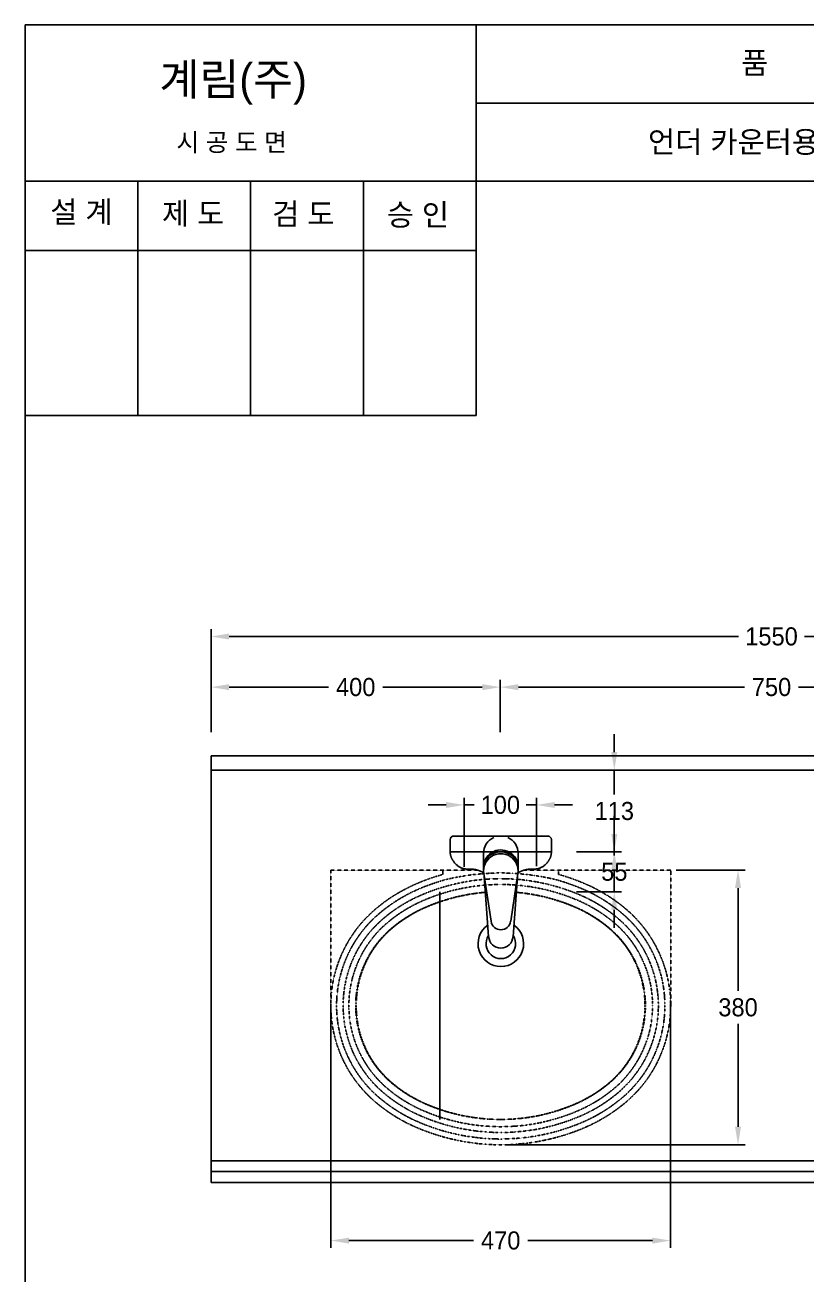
# Model space of a CAD drawing. Header units: millimetres. Extents: x 172273 to 179053, y 3729 to 6845.
# Drawn here: x 172273 to 173353, y 5117 to 6845 of the extents above; entities that cross this region are included whole.
import ezdxf
from ezdxf.enums import TextEntityAlignment as Align
from ezdxf.lldxf.tags import DXFTag

# ---------------------------------------------------------------- set-up
doc = ezdxf.new("R2010")
doc.units = ezdxf.units.MM
doc.header["$LTSCALE"] = 0.5
doc.header["$MEASUREMENT"] = 0
doc.linetypes.add('DASHED2', pattern=[0.375, 0.25, -0.125])
for name, color, linetype in [('TEXT', 7, 'Continuous'), ('내부선 및 부속', 4, 'Continuous'), ('도각라인', 7, 'Continuous'), ('외형선', 3, 'Continuous'), ('점선', 6, 'DASHED2'), ('중심선', 1, 'DASHED'), ('치수선', 7, 'Continuous')]:
    doc.layers.add(name, color=color, linetype=linetype)
doc.styles.add('____', font='')
doc.styles.add('타이틀', font='H2GTRM.TTF', dxfattribs={"height": 25})
doc.styles.get('____').set_extended_font_data('굴림')
tags = doc.linetypes.add('DASHDOT', pattern=[70, 31, -13, 13, -13]).pattern_tags.tags
tags[10:11] = [DXFTag(74, 4), DXFTag(75, 0), DXFTag(340, '0'), DXFTag(46, 0.0), DXFTag(50, 0.0), DXFTag(44, 0.0), DXFTag(45, 0.0)]
tags[8:9] = [DXFTag(74, 4), DXFTag(75, 0), DXFTag(340, '0'), DXFTag(46, 0.0), DXFTag(50, 0.0), DXFTag(44, 0.0), DXFTag(45, 0.0)]
tags[6:7] = [DXFTag(74, 4), DXFTag(75, 0), DXFTag(340, '0'), DXFTag(46, 0.0), DXFTag(50, 0.0), DXFTag(44, 0.0), DXFTag(45, 0.0)]
tags[4:5] = [DXFTag(74, 4), DXFTag(75, 0), DXFTag(340, '0'), DXFTag(46, 0.0), DXFTag(50, 0.0), DXFTag(44, 0.0), DXFTag(45, 0.0)]
tags = doc.linetypes.add('DASHED', pattern=[25.72, 12.86, -12.86]).pattern_tags.tags
tags[6:7] = [DXFTag(74, 4), DXFTag(75, 0), DXFTag(340, '0'), DXFTag(46, 0.0), DXFTag(50, 0.0), DXFTag(44, 0.0), DXFTag(45, 0.0)]
tags[4:5] = [DXFTag(74, 4), DXFTag(75, 0), DXFTag(340, '0'), DXFTag(46, 0.0), DXFTag(50, 0.0), DXFTag(44, 0.0), DXFTag(45, 0.0)]
doc.dimstyles.new('MSADIM', dxfattribs={"dimtxt": 35, "dimasz": 25, "dimexe": 10, "dimexo": 7.5, "dimgap": 0.09, "dimtad": 0, "dimtoh": 1, "dimdec": 0, "dimzin": 1, "dimdsep": 46, "dimtxsty": '____', "dimcen": 11.25, "dimadec": 0, "dimazin": 0, "dimtfac": 1, "dimtdec": 4, "dimtix": 1, "dimtmove": 0, "dimatfit": 3, "dimfxl": 1, "dimtolj": 1, "dimtzin": 1, "dimarcsym": 0})

# ---------------------------------------------------------------- blocks, each defined once
blk = doc.blocks.new('*D4')
at = {"layer": 'Defpoints', "color": 0, "linetype": 'Continuous', "transparency": 16777216}
for p in [(173087.5, 5814.8), (173087.5, 5701.8), (173087.5, 5701.8)]:
    blk.add_point(p, dxfattribs=at)
at = {"layer": '치수선', "color": 0, "linetype": 'Continuous', "lineweight": -2, "transparency": 16777216}
for p, q in [((173087.5, 5839.8), (173087.5, 5864.8)), ((173080, 5814.8), (173077.5, 5814.8)), ((173087.5, 5814.8), (173087.5, 5781.2)), ((173087.5, 5701.8), (173087.5, 5735.5)), ((173080, 5701.8), (173077.5, 5701.8)), ((173087.5, 5676.8), (173087.5, 5651.8))]:
    blk.add_line(p, q, dxfattribs=at)
at = {"layer": '치수선', "color": 0, "linetype": 'Continuous', "transparency": 16777216}
for points in [[(173083.3, 5839.8), (173091.7, 5839.8), (173087.5, 5814.8)], [(173083.3, 5676.8), (173091.7, 5676.8), (173087.5, 5701.8)]]:
    blk.add_solid(points, dxfattribs=at)
at = {"layer": '치수선', "color": 0, "linetype": 'Continuous', "transparency": 16777216, "insert": (173087.5, 5758.3), "char_height": 25, "attachment_point": 5, "style": '____'}
blk.add_mtext('\\A1;113', dxfattribs=at)
blk = doc.blocks.new('*D5')
at = {"layer": 'Defpoints', "color": 0, "linetype": 'Continuous', "transparency": 16777216}
for p in [(172979.9, 5766.8), (172879.9, 5701.8), (172979.9, 5701.8)]:
    blk.add_point(p, dxfattribs=at)
at = {"layer": '치수선', "color": 0, "linetype": 'Continuous', "lineweight": -2, "transparency": 16777216}
for p, q in [((172879.9, 5709.3), (172879.9, 5776.8)), ((172979.9, 5709.3), (172979.9, 5776.8)), ((172854.9, 5766.8), (172829.9, 5766.8)), ((172879.9, 5766.8), (172893.9, 5766.8)), ((172979.9, 5766.8), (172965.8, 5766.8)), ((173004.9, 5766.8), (173029.9, 5766.8))]:
    blk.add_line(p, q, dxfattribs=at)
at = {"layer": '치수선', "color": 0, "linetype": 'Continuous', "transparency": 16777216}
for points in [[(172854.9, 5770.9), (172854.9, 5762.6), (172879.9, 5766.8)], [(173004.9, 5770.9), (173004.9, 5762.6), (172979.9, 5766.8)]]:
    blk.add_solid(points, dxfattribs=at)
at = {"layer": '치수선', "color": 0, "linetype": 'Continuous', "transparency": 16777216, "insert": (172929.9, 5766.8), "char_height": 25, "attachment_point": 5, "style": '____'}
blk.add_mtext('\\A1;100', dxfattribs=at)
blk = doc.blocks.new('*D6')
at = {"layer": 'Defpoints', "color": 0, "linetype": 'Continuous', "transparency": 16777216}
for p in [(173165.5, 5676.8), (172930.5, 5296.8), (173258.6, 5296.8)]:
    blk.add_point(p, dxfattribs=at)
at = {"layer": '치수선', "color": 0, "linetype": 'Continuous', "lineweight": -2, "transparency": 16777216}
for p, q in [((173173, 5676.8), (173268.6, 5676.8)), ((173258.6, 5651.8), (173258.6, 5509.6)), ((173258.6, 5321.8), (173258.6, 5464)), ((172938, 5296.8), (173268.6, 5296.8))]:
    blk.add_line(p, q, dxfattribs=at)
at = {"layer": '치수선', "color": 0, "linetype": 'Continuous', "transparency": 16777216}
for points in [[(173254.4, 5651.8), (173262.8, 5651.8), (173258.6, 5676.8)], [(173254.4, 5321.8), (173262.8, 5321.8), (173258.6, 5296.8)]]:
    blk.add_solid(points, dxfattribs=at)
at = {"layer": '치수선', "color": 0, "linetype": 'Continuous', "transparency": 16777216, "insert": (173258.6, 5486.8), "char_height": 25, "attachment_point": 5, "style": '____'}
blk.add_mtext('\\A1;380', dxfattribs=at)
blk = doc.blocks.new('*D7')
at = {"layer": 'Defpoints', "color": 0, "linetype": 'Continuous', "transparency": 16777216}
for p in [(173027.8, 5701.8), (173027.8, 5646.8), (173087.5, 5646.8)]:
    blk.add_point(p, dxfattribs=at)
at = {"layer": '치수선', "color": 0, "linetype": 'Continuous', "lineweight": -2, "transparency": 16777216}
for p, q in [((173087.5, 5726.8), (173087.5, 5751.8)), ((173035.3, 5701.8), (173097.5, 5701.8)), ((173087.5, 5701.8), (173087.5, 5697.1)), ((173035.3, 5646.8), (173097.5, 5646.8)), ((173087.5, 5646.8), (173087.5, 5651.5)), ((173087.5, 5621.8), (173087.5, 5596.8))]:
    blk.add_line(p, q, dxfattribs=at)
at = {"layer": '치수선', "color": 0, "linetype": 'Continuous', "transparency": 16777216}
for points in [[(173083.3, 5726.8), (173091.7, 5726.8), (173087.5, 5701.8)], [(173083.3, 5621.8), (173091.7, 5621.8), (173087.5, 5646.8)]]:
    blk.add_solid(points, dxfattribs=at)
at = {"layer": '치수선', "color": 0, "linetype": 'Continuous', "transparency": 16777216, "insert": (173087.5, 5674.3), "char_height": 25, "attachment_point": 5, "style": '____'}
blk.add_mtext('\\A1;55', dxfattribs=at)
blk = doc.blocks.new('*D9')
at = {"layer": 'Defpoints', "color": 0, "linetype": 'Continuous', "transparency": 16777216}
for p in [(174079.9, 5999.7), (172529.9, 5859.7), (174079.9, 5859.7)]:
    blk.add_point(p, dxfattribs=at)
at = {"layer": '치수선', "color": 0, "linetype": 'Continuous', "lineweight": -2, "transparency": 16777216}
for p, q in [((172529.9, 5867.2), (172529.9, 6009.7)), ((172554.9, 5999.7), (173259.1, 5999.7)), ((174054.9, 5999.7), (173350.6, 5999.7)), ((174079.9, 5867.2), (174079.9, 6009.7))]:
    blk.add_line(p, q, dxfattribs=at)
at = {"layer": '치수선', "color": 0, "linetype": 'Continuous', "transparency": 16777216}
for points in [[(172554.9, 6003.8), (172554.9, 5995.5), (172529.9, 5999.7)], [(174054.9, 6003.8), (174054.9, 5995.5), (174079.9, 5999.7)]]:
    blk.add_solid(points, dxfattribs=at)
at = {"layer": '치수선', "color": 0, "linetype": 'Continuous', "transparency": 16777216, "insert": (173304.9, 5999.7), "char_height": 25, "attachment_point": 5, "style": '____'}
blk.add_mtext('\\A1;1550', dxfattribs=at)
blk = doc.blocks.new('*D11')
at = {"layer": 'Defpoints', "color": 0, "linetype": 'Continuous', "transparency": 16777216}
for p in [(173679.9, 5929.7), (172929.9, 5859.7), (173679.9, 5859.7)]:
    blk.add_point(p, dxfattribs=at)
at = {"layer": '치수선', "color": 0, "linetype": 'Continuous', "lineweight": -2, "transparency": 16777216}
for p, q in [((172929.9, 5867.2), (172929.9, 5939.7)), ((172954.9, 5929.7), (173267.7, 5929.7)), ((173654.9, 5929.7), (173342, 5929.7)), ((173679.9, 5867.2), (173679.9, 5939.7))]:
    blk.add_line(p, q, dxfattribs=at)
at = {"layer": '치수선', "color": 0, "linetype": 'Continuous', "transparency": 16777216}
for points in [[(172954.9, 5933.8), (172954.9, 5925.5), (172929.9, 5929.7)], [(173654.9, 5933.8), (173654.9, 5925.5), (173679.9, 5929.7)]]:
    blk.add_solid(points, dxfattribs=at)
at = {"layer": '치수선', "color": 0, "linetype": 'Continuous', "transparency": 16777216, "insert": (173304.9, 5929.7), "char_height": 25, "attachment_point": 5, "style": '____'}
blk.add_mtext('\\A1;750', dxfattribs=at)
blk = doc.blocks.new('*D12')
at = {"layer": 'Defpoints', "color": 0, "linetype": 'Continuous', "transparency": 16777216}
for p in [(172929.9, 5929.7), (172529.9, 5859.7), (172929.9, 5859.7)]:
    blk.add_point(p, dxfattribs=at)
at = {"layer": '치수선', "color": 0, "linetype": 'Continuous', "lineweight": -2, "transparency": 16777216}
for p, q in [((172529.9, 5867.2), (172529.9, 5939.7)), ((172554.9, 5929.7), (172692.2, 5929.7)), ((172904.9, 5929.7), (172767.5, 5929.7)), ((172929.9, 5867.2), (172929.9, 5939.7))]:
    blk.add_line(p, q, dxfattribs=at)
at = {"layer": '치수선', "color": 0, "linetype": 'Continuous', "transparency": 16777216}
for points in [[(172554.9, 5933.8), (172554.9, 5925.5), (172529.9, 5929.7)], [(172904.9, 5933.8), (172904.9, 5925.5), (172929.9, 5929.7)]]:
    blk.add_solid(points, dxfattribs=at)
at = {"layer": '치수선', "color": 0, "linetype": 'Continuous', "transparency": 16777216, "insert": (172729.9, 5929.7), "char_height": 25, "attachment_point": 5, "style": '____'}
blk.add_mtext('\\A1;400', dxfattribs=at)
blk = doc.blocks.new('*D13')
at = {"layer": 'Defpoints', "color": 0, "linetype": 'Continuous', "transparency": 16777216}
for p in [(173165.2, 5498.6), (172695.6, 5496.3), (173165.2, 5164.4)]:
    blk.add_point(p, dxfattribs=at)
at = {"layer": '치수선', "color": 0, "linetype": 'Continuous', "lineweight": -2, "transparency": 16777216}
for p, q in [((172695.6, 5488.8), (172695.6, 5154.4)), ((173165.2, 5491.1), (173165.2, 5154.4)), ((172720.6, 5164.4), (172892.7, 5164.4)), ((173140.2, 5164.4), (172968.1, 5164.4))]:
    blk.add_line(p, q, dxfattribs=at)
at = {"layer": '치수선', "color": 0, "linetype": 'Continuous', "transparency": 16777216}
for points in [[(172720.6, 5168.5), (172720.6, 5160.2), (172695.6, 5164.4)], [(173140.2, 5168.5), (173140.2, 5160.2), (173165.2, 5164.4)]]:
    blk.add_solid(points, dxfattribs=at)
at = {"layer": '치수선', "color": 0, "linetype": 'Continuous', "transparency": 16777216, "insert": (172930.4, 5164.4), "char_height": 25, "attachment_point": 5, "style": '____'}
blk.add_mtext('\\A1;470', dxfattribs=at)

msp = doc.modelspace()

# ---------------------------------------------------------------- linework, layer by layer
at = {"layer": '내부선 및 부속', "linetype": 'Continuous'}
for p, q in [((172865.6, 5723.8), (172995.5, 5723.8)), ((172860.6, 5718.8), (172860.6, 5702.2)), ((173000.5, 5718.8), (173000.5, 5702.2))]:
    msp.add_line(p, q, dxfattribs=at)
for points in [[(172906.6, 5699.9), (172906.6, 5680.7)], [(172954.5, 5699.9), (172954.5, 5680.7)], [(172917, 5605.9), (172906.9, 5671.9)], [(172944.2, 5605.9), (172954.2, 5671.9)], [(172954.5, 5680.7), (172954.4, 5679.9)], [(172913.7, 5584.7), (172907.5, 5668)], [(172953.5, 5667.2), (172947.5, 5584.7)]]:
    msp.add_lwpolyline(points, dxfattribs=at)
for centre, radius, start, end in [((172865.6, 5718.8), 5, 90, 180), ((172930.6, 5699.9), 23.9, 114.4081, 180), ((172930.6, 5699.9), 23.9, 0, 65.5919), ((172995.5, 5718.8), 5, 0, 90), ((172930.6, 5680.7), 23.9, 0, 182.9973), ((172930.6, 5678.2), 23.9, 356.8027, 183.1973), ((172930.6, 5675.5), 23.9, 351.3148, 188.6852), ((172930.6, 5574.8), 31.5, 125.0515, 54.9714), ((172930.6, 5607.9), 13.7, 188.4615, 351.5385), ((172930.6, 5574.8), 20.5, 146.1686, 33.8362), ((172930.6, 5585.7), 16.9, 183.49, 356.51)]:
    msp.add_arc(centre, radius, start, end, dxfattribs=at)
for points in [[(172885.6, 5678), (172871, 5677.4), (172863.6, 5691.2), (172860.5, 5695.9), (172860.6, 5702.2)], [(172975.5, 5678), (172990.2, 5677.4), (172997.6, 5691.2), (173000.6, 5695.9), (173000.5, 5702.2)]]:
    msp.add_rational_spline(points, [1, 0.775275130784, 0.895394481921, 0.931831650403, 1], degree=2, knots=[0, 0, 0, 30.130179, 30.130179, 39.269908, 39.269908, 39.269908], dxfattribs=at)
for points in [[(172887.9, 5678), (172886.7, 5678), (172885.6, 5678)], [(172973.3, 5678), (172974.4, 5678), (172975.5, 5678)]]:
    msp.add_open_spline(points, degree=2, dxfattribs=at)
for points, weights in [([(172899.5, 5676.3), (172894, 5678.2), (172887.9, 5678)], [1, 0.933773440227, 1]), ([(172906.7, 5673.1), (172904.7, 5674.3), (172899.5, 5676.3)], [1, 0.958237368704, 1]), ([(172954.4, 5673.1), (172956.5, 5674.3), (172961.7, 5676.3)], [1, 0.958237368704, 1]), ([(172961.7, 5676.3), (172967.2, 5678.2), (172973.3, 5678)], [1, 0.933773440227, 1])]:
    msp.add_rational_spline(points, weights, degree=2, dxfattribs=at)
at = {"layer": '도각라인', "color": 7}
for p, q in [((172272.6, 3809.3), (172272.6, 6845.3)), ((172272.6, 6845.3), (174432.6, 6845.3)), ((172896.6, 6305.3), (172896.6, 6845.3)), ((172896.6, 6737.3), (174432.6, 6737.3)), ((172272.6, 6629.3), (174432.6, 6629.3)), ((172428.6, 6305.3), (172428.6, 6629.3)), ((172584.6, 6305.3), (172584.6, 6629.3)), ((172740.6, 6305.3), (172740.6, 6629.3)), ((172272.6, 6533.3), (172896.6, 6533.3)), ((172272.6, 6305.3), (172896.6, 6305.3))]:
    msp.add_line(p, q, dxfattribs=at)
at = {"layer": '외형선', "linetype": 'Continuous'}
for points in [[(172529.9, 5244.8), (172529.9, 5834.8)], [(172529.9, 5834.8), (174079.9, 5834.8)], [(172529.9, 5814.8), (174079.9, 5814.8)], [(174079.9, 5274.8), (172529.9, 5274.8)], [(174079.9, 5259.8), (172529.9, 5259.8)], [(174079.9, 5244.8), (172529.9, 5244.8)]]:
    msp.add_lwpolyline(points, dxfattribs=at)
at = {"layer": '점선'}
for points in [[(172695.5, 5489.3), (172695.5, 5676.8)], [(172695.5, 5676.8), (172897.7, 5676.8)], [(172850.5, 5670.8), (172841, 5667.9), (172831.6, 5664.8), (172822.4, 5661.3), (172813.2, 5657.5)], [(172850.5, 5676.8), (172850.5, 5670.8)], [(173008.3, 5663.1), (172998.1, 5665.5), (172987.8, 5667.5), (172977.5, 5669.2), (172967.1, 5670.6), (172956.6, 5671.6), (172946.2, 5672.3), (172935.7, 5672.7), (172925.2, 5672.7), (172914.7, 5672.3), (172904.3, 5671.6), (172893.8, 5670.6), (172883.5, 5669.2), (172873.1, 5667.5), (172862.8, 5665.5), (172852.6, 5663.1)], [(172963.5, 5676.8), (173165.5, 5676.8)], [(173010.5, 5670.8), (173010.5, 5676.8)], [(173047.7, 5657.5), (173038.5, 5661.3), (173029.3, 5664.8), (173019.9, 5667.9), (173010.5, 5670.8)], [(173165.5, 5676.8), (173165.5, 5489.3)], [(172813.2, 5657.5), (172806.6, 5654.5), (172800.1, 5651.3), (172793.7, 5647.9), (172787.4, 5644.3), (172781.2, 5640.5), (172775.1, 5636.5), (172769.2, 5632.2), (172763.4, 5627.8), (172757.8, 5623.2)], [(172852.6, 5663.1), (172843.4, 5660.3), (172834.3, 5657.2), (172825.3, 5653.9), (172816.4, 5650.2)], [(172930.5, 5664.8), (172921, 5664.7), (172911.5, 5664.2), (172902.1, 5663.4), (172892.7, 5662.3), (172883.4, 5660.8), (172874.1, 5659), (172864.8, 5657), (172855.7, 5654.6), (172846.6, 5651.9), (172837.6, 5648.9), (172828.7, 5645.6), (172820, 5641.9)], [(172930.5, 5656.8), (172921.3, 5656.7), (172912.1, 5656.2), (172902.9, 5655.4), (172893.8, 5654.3), (172884.7, 5652.9), (172875.7, 5651.2), (172866.7, 5649.2), (172857.8, 5646.9), (172849, 5644.2), (172840.3, 5641.3), (172831.7, 5638.1), (172823.2, 5634.6)], [(173040.9, 5641.9), (173034.4, 5644.7), (173027.8, 5647.2), (173021.1, 5649.6), (173014.4, 5651.9), (173007.6, 5653.9), (173000.7, 5655.8), (172993.8, 5657.5), (172986.9, 5659), (172979.9, 5660.4), (172972.8, 5661.6), (172965.8, 5662.6), (172958.7, 5663.4), (172951.7, 5664), (172944.6, 5664.5), (172937.5, 5664.7), (172930.5, 5664.8)], [(173037.7, 5634.6), (173031.4, 5637.2), (173025, 5639.7), (173018.5, 5642.1), (173012, 5644.2), (173005.4, 5646.2), (172998.7, 5648.1), (172992, 5649.7), (172985.2, 5651.2), (172978.4, 5652.5), (172971.6, 5653.7), (172964.8, 5654.6), (172957.9, 5655.4), (172951.1, 5656), (172944.2, 5656.5), (172937.3, 5656.7), (172930.5, 5656.8)], [(173044.5, 5650.2), (173035.6, 5653.9), (173026.6, 5657.2), (173017.5, 5660.3), (173008.3, 5663.1)], [(173103.1, 5623.2), (173100, 5625.8), (173096.8, 5628.4), (173093.5, 5630.9), (173090.2, 5633.3), (173086.9, 5635.7), (173083.5, 5638), (173080.1, 5640.2), (173076.6, 5642.4), (173073.1, 5644.5), (173069.6, 5646.6), (173066, 5648.6), (173062.4, 5650.5), (173058.8, 5652.4), (173055.1, 5654.2), (173051.4, 5655.9), (173047.7, 5657.5)], [(172816.4, 5650.2), (172812.8, 5648.6), (172809.3, 5646.9), (172805.7, 5645.2), (172802.2, 5643.4), (172798.7, 5641.6), (172795.3, 5639.6), (172791.9, 5637.7), (172788.5, 5635.6), (172785.1, 5633.5), (172781.8, 5631.3), (172778.6, 5629.1), (172775.4, 5626.8), (172772.2, 5624.5), (172769.1, 5622.1), (172766, 5619.6), (172763, 5617.1)], [(172820, 5641.9), (172816.6, 5640.4), (172813.1, 5638.8), (172809.7, 5637.2), (172806.4, 5635.4), (172803, 5633.7), (172799.7, 5631.8), (172796.5, 5629.9), (172793.2, 5628), (172790, 5625.9), (172786.9, 5623.9), (172783.7, 5621.7), (172780.6, 5619.5), (172777.6, 5617.3), (172774.6, 5615), (172771.7, 5612.6), (172768.8, 5610.2)], [(172826.6, 5625.4), (172834.7, 5628.8), (172843, 5631.9), (172851.4, 5634.7), (172859.9, 5637.2), (172868.5, 5639.5), (172877.1, 5641.4), (172885.8, 5643.1), (172894.6, 5644.4), (172903.4, 5645.5), (172909.1, 5646)], [(172827.3, 5625.4), (172835.4, 5628.8), (172843.7, 5631.9), (172852.1, 5634.7), (172860.6, 5637.2), (172869.2, 5639.5), (172877.8, 5641.4), (172886.5, 5643.1), (172895.3, 5644.4), (172904.1, 5645.5), (172908.9, 5645.9)], [(172952, 5645.8), (172956.4, 5645.5), (172965.2, 5644.4), (172973.9, 5643.1), (172982.6, 5641.4), (172991.3, 5639.5), (172999.8, 5637.2), (173008.3, 5634.7), (173016.7, 5631.9), (173025, 5628.8), (173033.2, 5625.4)], [(172952.2, 5645.9), (172957.1, 5645.5), (172965.9, 5644.4), (172974.6, 5643.1), (172983.3, 5641.4), (172992, 5639.5), (173000.5, 5637.2), (173009, 5634.7), (173017.4, 5631.9), (173025.7, 5628.8), (173033.9, 5625.4)], [(173092.2, 5610.2), (173089.3, 5612.6), (173086.3, 5615), (173083.3, 5617.3), (173080.3, 5619.5), (173077.2, 5621.7), (173074.1, 5623.9), (173070.9, 5625.9), (173067.7, 5628), (173064.5, 5629.9), (173061.2, 5631.8), (173057.9, 5633.7), (173054.5, 5635.4), (173051.2, 5637.2), (173047.8, 5638.8), (173044.4, 5640.4), (173040.9, 5641.9)], [(173098, 5617.1), (173094.9, 5619.6), (173091.8, 5622.1), (173088.7, 5624.5), (173085.5, 5626.8), (173082.3, 5629.1), (173079.1, 5631.3), (173075.8, 5633.5), (173072.4, 5635.6), (173069.1, 5637.7), (173065.6, 5639.6), (173062.2, 5641.6), (173058.7, 5643.4), (173055.2, 5645.2), (173051.7, 5646.9), (173048.1, 5648.6), (173044.5, 5650.2)], [(172757.8, 5623.2), (172754.3, 5620.2), (172750.9, 5617.1), (172747.5, 5613.8), (172744.2, 5610.5), (172741, 5607), (172737.8, 5603.5), (172734.8, 5599.8), (172731.8, 5596.1), (172728.9, 5592.3), (172726.2, 5588.3), (172723.5, 5584.3), (172720.9, 5580.2), (172718.5, 5576.1), (172716.1, 5571.8), (172713.9, 5567.5), (172711.8, 5563.2), (172709.8, 5558.8), (172708, 5554.3), (172706.2, 5549.8), (172704.6, 5545.2), (172703.1, 5540.6), (172701.8, 5536), (172700.6, 5531.4), (172699.5, 5526.7), (172698.5, 5522), (172697.7, 5517.3), (172697, 5512.6), (172696.5, 5508), (172696, 5503.3), (172695.7, 5498.6), (172695.5, 5494), (172695.5, 5489.3), (172695.5, 5484.7), (172695.7, 5480), (172696, 5475.4), (172696.5, 5470.7), (172697, 5466), (172697.7, 5461.3), (172698.5, 5456.6), (172699.5, 5451.9), (172700.6, 5447.3), (172701.8, 5442.6), (172703.1, 5438), (172704.6, 5433.4), (172706.2, 5428.9), (172708, 5424.4), (172709.8, 5419.9), (172711.8, 5415.5), (172713.9, 5411.1), (172716.1, 5406.8), (172718.5, 5402.6), (172720.9, 5398.4), (172723.5, 5394.3), (172726.2, 5390.3), (172728.9, 5386.4), (172731.8, 5382.6), (172734.8, 5378.8), (172737.8, 5375.2), (172741, 5371.6), (172744.2, 5368.2), (172747.5, 5364.8), (172750.9, 5361.6), (172754.3, 5358.4), (172757.8, 5355.4)], [(172823.2, 5634.6), (172817.3, 5631.9), (172811.5, 5629.1), (172805.8, 5626), (172800.2, 5622.8), (172794.7, 5619.4), (172789.3, 5615.9), (172784, 5612.1), (172778.9, 5608.2), (172773.9, 5604.1)], [(172779.7, 5596.5), (172784.5, 5600.3), (172789.4, 5604.1), (172794.4, 5607.6), (172799.5, 5611), (172804.7, 5614.2), (172810, 5617.3), (172815.5, 5620.2), (172821, 5622.9), (172826.6, 5625.4)], [(172780.5, 5596.5), (172783.1, 5598.7), (172785.8, 5600.8), (172788.5, 5602.9), (172791.3, 5604.9), (172794.1, 5607), (172797, 5608.9), (172799.9, 5610.8), (172802.8, 5612.6), (172805.8, 5614.4), (172808.7, 5616.2), (172811.8, 5617.9), (172814.8, 5619.5), (172817.9, 5621.1), (172821, 5622.6), (172824.1, 5624), (172827.3, 5625.4)], [(173033.2, 5625.4), (173038.8, 5622.9), (173044.3, 5620.2), (173049.7, 5617.3), (173055, 5614.2), (173060.2, 5611), (173065.3, 5607.6), (173070.3, 5604.1), (173075.2, 5600.3), (173080, 5596.5)], [(173033.9, 5625.4), (173037, 5624), (173040.2, 5622.6), (173043.3, 5621.1), (173046.3, 5619.5), (173049.4, 5617.9), (173052.4, 5616.2), (173055.4, 5614.4), (173058.3, 5612.6), (173061.3, 5610.8), (173064.2, 5608.9), (173067, 5607), (173069.8, 5604.9), (173072.6, 5602.9), (173075.3, 5600.8), (173078, 5598.7), (173080.7, 5596.5)], [(173087, 5604.1), (173084.2, 5606.4), (173081.4, 5608.7), (173078.5, 5610.9), (173075.6, 5613), (173072.6, 5615.2), (173069.6, 5617.2), (173066.6, 5619.2), (173063.5, 5621.1), (173060.4, 5623), (173057.2, 5624.9), (173054, 5626.6), (173050.8, 5628.4), (173047.6, 5630), (173044.3, 5631.6), (173041.1, 5633.1), (173037.7, 5634.6)], [(173103.1, 5355.4), (173106.6, 5358.4), (173110.1, 5361.6), (173113.4, 5364.8), (173116.7, 5368.2), (173119.9, 5371.6), (173123.1, 5375.2), (173126.1, 5378.8), (173129.1, 5382.6), (173132, 5386.4), (173134.8, 5390.3), (173137.4, 5394.3), (173140, 5398.4), (173142.4, 5402.6), (173144.8, 5406.8), (173147, 5411.1), (173149.1, 5415.5), (173151.1, 5419.9), (173152.9, 5424.4), (173154.7, 5428.9), (173156.3, 5433.4), (173157.8, 5438), (173159.1, 5442.6), (173160.3, 5447.3), (173161.4, 5451.9), (173162.4, 5456.6), (173163.2, 5461.3), (173163.9, 5466), (173164.5, 5470.7), (173164.9, 5475.4), (173165.2, 5480), (173165.4, 5484.7), (173165.5, 5489.3), (173165.4, 5494), (173165.2, 5498.6), (173164.9, 5503.3), (173164.5, 5508), (173163.9, 5512.6), (173163.2, 5517.3), (173162.4, 5522), (173161.4, 5526.7), (173160.3, 5531.4), (173159.1, 5536), (173157.8, 5540.6), (173156.3, 5545.2), (173154.7, 5549.8), (173152.9, 5554.3), (173151.1, 5558.8), (173149.1, 5563.2), (173147, 5567.5), (173144.8, 5571.8), (173142.4, 5576.1), (173140, 5580.2), (173137.4, 5584.3), (173134.8, 5588.3), (173132, 5592.3), (173129.1, 5596.1), (173126.1, 5599.8), (173123.1, 5603.5), (173119.9, 5607), (173116.7, 5610.5), (173113.4, 5613.8), (173110.1, 5617.1), (173106.6, 5620.2), (173103.1, 5623.2)], [(172763, 5617.1), (172759.6, 5614.2), (172756.3, 5611.2), (172753.1, 5608.1), (172750, 5605), (172746.9, 5601.7), (172743.9, 5598.3), (172741, 5594.8), (172738.1, 5591.2), (172735.4, 5587.6), (172732.8, 5583.8), (172730.2, 5580), (172727.8, 5576.1), (172725.4, 5572.1), (172723.2, 5568.1), (172721.1, 5564), (172719.1, 5559.8), (172717.2, 5555.6), (172715.4, 5551.3), (172713.7, 5547), (172712.2, 5542.7), (172710.8, 5538.3), (172709.5, 5533.9), (172708.3, 5529.4), (172707.3, 5525), (172706.4, 5520.5), (172705.6, 5516.1), (172704.9, 5511.6), (172704.4, 5507.1), (172704, 5502.6), (172703.7, 5498.2), (172703.5, 5493.7), (172703.5, 5489.3), (172703.5, 5484.9), (172703.7, 5480.5), (172704, 5476), (172704.4, 5471.5), (172704.9, 5467.1), (172705.6, 5462.6), (172706.4, 5458.1), (172707.3, 5453.7), (172708.3, 5449.2), (172709.5, 5444.8), (172710.8, 5440.4), (172712.2, 5436), (172713.7, 5431.6), (172715.4, 5427.3), (172717.2, 5423.1), (172719.1, 5418.8), (172721.1, 5414.7), (172723.2, 5410.6), (172725.4, 5406.5), (172727.8, 5402.6), (172730.2, 5398.7), (172732.8, 5394.8), (172735.4, 5391.1), (172738.1, 5387.4), (172741, 5383.9), (172743.9, 5380.4), (172746.9, 5377), (172750, 5373.7), (172753.1, 5370.5), (172756.3, 5367.4), (172759.6, 5364.4), (172763, 5361.5)], [(172768.8, 5610.2), (172765.6, 5607.5), (172762.5, 5604.7), (172759.4, 5601.7), (172756.5, 5598.7), (172753.5, 5595.6), (172750.7, 5592.4), (172747.9, 5589.1), (172745.3, 5585.7), (172742.7, 5582.3), (172740.2, 5578.7), (172737.8, 5575.1), (172735.5, 5571.4), (172733.2, 5567.7), (172731.1, 5563.8), (172729.1, 5559.9), (172727.2, 5556), (172725.4, 5552), (172723.8, 5548), (172722.2, 5543.9), (172720.7, 5539.8), (172719.4, 5535.7), (172718.2, 5531.5), (172717.1, 5527.3), (172716.1, 5523.1), (172715.2, 5518.8), (172714.5, 5514.6), (172713.9, 5510.4), (172713.4, 5506.1), (172713, 5501.9), (172712.7, 5497.7), (172712.5, 5493.5), (172712.5, 5489.3), (172712.5, 5485.1), (172712.7, 5480.9), (172713, 5476.7), (172713.4, 5472.5), (172713.9, 5468.3), (172714.5, 5464), (172715.2, 5459.8), (172716.1, 5455.6), (172717.1, 5451.4), (172718.2, 5447.2), (172719.4, 5443), (172720.7, 5438.9), (172722.2, 5434.7), (172723.8, 5430.7), (172725.4, 5426.6), (172727.2, 5422.6), (172729.1, 5418.7), (172731.1, 5414.8), (172733.2, 5411), (172735.5, 5407.2), (172737.8, 5403.6), (172740.2, 5399.9), (172742.7, 5396.4), (172745.3, 5392.9), (172747.9, 5389.5), (172750.7, 5386.3), (172753.5, 5383), (172756.5, 5379.9), (172759.4, 5376.9), (172762.5, 5374), (172765.6, 5371.1), (172768.8, 5368.4)], [(172773.9, 5604.1), (172770.9, 5601.5), (172767.9, 5598.8), (172765.1, 5596.1), (172762.2, 5593.2), (172759.5, 5590.2), (172756.8, 5587.2), (172754.2, 5584.1), (172751.6, 5580.8), (172749.2, 5577.6), (172746.8, 5574.2), (172744.5, 5570.8), (172742.3, 5567.3), (172740.2, 5563.7), (172738.2, 5560.1), (172736.3, 5556.4), (172734.5, 5552.6), (172732.8, 5548.8), (172731.2, 5545), (172729.7, 5541.1), (172728.3, 5537.2), (172727.1, 5533.3), (172725.9, 5529.3), (172724.9, 5525.4), (172723.9, 5521.4), (172723.1, 5517.4), (172722.4, 5513.3), (172721.8, 5509.3), (172721.3, 5505.3), (172720.9, 5501.3), (172720.7, 5497.3), (172720.5, 5493.3), (172720.5, 5489.3), (172720.5, 5485.4), (172720.7, 5481.4), (172720.9, 5477.4), (172721.3, 5473.4), (172721.8, 5469.3), (172722.4, 5465.3), (172723.1, 5461.3), (172723.9, 5457.3), (172724.9, 5453.3), (172725.9, 5449.3), (172727.1, 5445.3), (172728.3, 5441.4), (172729.7, 5437.5), (172731.2, 5433.6), (172732.8, 5429.8), (172734.5, 5426), (172736.3, 5422.3), (172738.2, 5418.6), (172740.2, 5415), (172742.3, 5411.4), (172744.5, 5407.9), (172746.8, 5404.5), (172749.2, 5401.1), (172751.6, 5397.8), (172754.2, 5394.6), (172756.8, 5391.5), (172759.5, 5388.4), (172762.2, 5385.5), (172765.1, 5382.6), (172767.9, 5379.8), (172770.9, 5377.1), (172773.9, 5374.5)], [(173087, 5374.5), (173090, 5377.1), (173093, 5379.8), (173095.9, 5382.6), (173098.7, 5385.5), (173101.5, 5388.4), (173104.1, 5391.5), (173106.8, 5394.6), (173109.3, 5397.8), (173111.8, 5401.1), (173114.1, 5404.5), (173116.4, 5407.9), (173118.6, 5411.4), (173120.7, 5415), (173122.7, 5418.6), (173124.6, 5422.3), (173126.4, 5426), (173128.1, 5429.8), (173129.7, 5433.6), (173131.2, 5437.5), (173132.6, 5441.4), (173133.9, 5445.3), (173135, 5449.3), (173136.1, 5453.3), (173137, 5457.3), (173137.8, 5461.3), (173138.5, 5465.3), (173139.1, 5469.3), (173139.6, 5473.4), (173140, 5477.4), (173140.2, 5481.4), (173140.4, 5485.4), (173140.5, 5489.3), (173140.4, 5493.3), (173140.2, 5497.3), (173140, 5501.3), (173139.6, 5505.3), (173139.1, 5509.3), (173138.5, 5513.3), (173137.8, 5517.4), (173137, 5521.4), (173136.1, 5525.4), (173135, 5529.3), (173133.9, 5533.3), (173132.6, 5537.2), (173131.2, 5541.1), (173129.7, 5545), (173128.1, 5548.8), (173126.4, 5552.6), (173124.6, 5556.4), (173122.7, 5560.1), (173120.7, 5563.7), (173118.6, 5567.3), (173116.4, 5570.8), (173114.1, 5574.2), (173111.8, 5577.6), (173109.3, 5580.8), (173106.8, 5584.1), (173104.1, 5587.2), (173101.5, 5590.2), (173098.7, 5593.2), (173095.9, 5596.1), (173093, 5598.8), (173090, 5601.5), (173087, 5604.1)], [(173092.2, 5368.4), (173095.3, 5371.1), (173098.4, 5374), (173101.5, 5376.9), (173104.5, 5379.9), (173107.4, 5383), (173110.2, 5386.3), (173113, 5389.5), (173115.6, 5392.9), (173118.2, 5396.4), (173120.7, 5399.9), (173123.1, 5403.6), (173125.5, 5407.2), (173127.7, 5411), (173129.8, 5414.8), (173131.8, 5418.7), (173133.7, 5422.6), (173135.5, 5426.6), (173137.2, 5430.7), (173138.7, 5434.7), (173140.2, 5438.9), (173141.5, 5443), (173142.7, 5447.2), (173143.8, 5451.4), (173144.8, 5455.6), (173145.7, 5459.8), (173146.4, 5464), (173147, 5468.3), (173147.6, 5472.5), (173148, 5476.7), (173148.2, 5480.9), (173148.4, 5485.1), (173148.5, 5489.3), (173148.4, 5493.5), (173148.2, 5497.7), (173148, 5501.9), (173147.6, 5506.1), (173147, 5510.4), (173146.4, 5514.6), (173145.7, 5518.8), (173144.8, 5523.1), (173143.8, 5527.3), (173142.7, 5531.5), (173141.5, 5535.7), (173140.2, 5539.8), (173138.7, 5543.9), (173137.2, 5548), (173135.5, 5552), (173133.7, 5556), (173131.8, 5559.9), (173129.8, 5563.8), (173127.7, 5567.7), (173125.5, 5571.4), (173123.1, 5575.1), (173120.7, 5578.7), (173118.2, 5582.3), (173115.6, 5585.7), (173113, 5589.1), (173110.2, 5592.4), (173107.4, 5595.6), (173104.5, 5598.7), (173101.5, 5601.7), (173098.4, 5604.7), (173095.3, 5607.5), (173092.2, 5610.2)], [(173098, 5361.5), (173101.3, 5364.4), (173104.6, 5367.4), (173107.8, 5370.5), (173111, 5373.7), (173114, 5377), (173117, 5380.4), (173119.9, 5383.9), (173122.8, 5387.4), (173125.5, 5391.1), (173128.2, 5394.8), (173130.7, 5398.7), (173133.2, 5402.6), (173135.5, 5406.5), (173137.7, 5410.6), (173139.8, 5414.7), (173141.9, 5418.8), (173143.7, 5423.1), (173145.5, 5427.3), (173147.2, 5431.6), (173148.7, 5436), (173150.1, 5440.4), (173151.4, 5444.8), (173152.6, 5449.2), (173153.6, 5453.7), (173154.5, 5458.1), (173155.3, 5462.6), (173156, 5467.1), (173156.5, 5471.5), (173156.9, 5476), (173157.2, 5480.5), (173157.4, 5484.9), (173157.5, 5489.3), (173157.4, 5493.7), (173157.2, 5498.2), (173156.9, 5502.6), (173156.5, 5507.1), (173156, 5511.6), (173155.3, 5516.1), (173154.5, 5520.5), (173153.6, 5525), (173152.6, 5529.4), (173151.4, 5533.9), (173150.1, 5538.3), (173148.7, 5542.7), (173147.2, 5547), (173145.5, 5551.3), (173143.7, 5555.6), (173141.9, 5559.8), (173139.8, 5564), (173137.7, 5568.1), (173135.5, 5572.1), (173133.2, 5576.1), (173130.7, 5580), (173128.2, 5583.8), (173125.5, 5587.6), (173122.8, 5591.2), (173119.9, 5594.8), (173117, 5598.3), (173114, 5601.7), (173111, 5605), (173107.8, 5608.1), (173104.6, 5611.2), (173101.3, 5614.2), (173098, 5617.1)], [(172729.9, 5489.3), (172729.9, 5493), (172730.1, 5496.8), (172730.3, 5500.5), (172730.7, 5504.2), (172731.1, 5508), (172731.7, 5511.7), (172732.3, 5515.5), (172733.1, 5519.2), (172734, 5523), (172734.9, 5526.7), (172736, 5530.4), (172737.2, 5534), (172738.5, 5537.7), (172739.9, 5541.3), (172741.4, 5544.9), (172742.9, 5548.4), (172744.6, 5551.9), (172746.4, 5555.3), (172748.3, 5558.7), (172750.2, 5562.1), (172752.3, 5565.3), (172754.4, 5568.5), (172756.6, 5571.7), (172758.9, 5574.7), (172761.3, 5577.7), (172763.8, 5580.7), (172766.3, 5583.5), (172768.9, 5586.3), (172771.5, 5588.9), (172774.2, 5591.5), (172776.9, 5594), (172779.7, 5596.5)], [(172730.6, 5489.3), (172730.6, 5493), (172730.8, 5496.8), (172731, 5500.5), (172731.4, 5504.2), (172731.8, 5508), (172732.4, 5511.7), (172733, 5515.5), (172733.8, 5519.2), (172734.7, 5523), (172735.6, 5526.7), (172736.7, 5530.4), (172737.9, 5534), (172739.2, 5537.7), (172740.6, 5541.3), (172742.1, 5544.9), (172743.7, 5548.4), (172745.3, 5551.9), (172747.1, 5555.3), (172749, 5558.7), (172750.9, 5562.1), (172753, 5565.3), (172755.1, 5568.5), (172757.4, 5571.7), (172759.6, 5574.7), (172762, 5577.7), (172764.5, 5580.7), (172767, 5583.5), (172769.6, 5586.3), (172772.2, 5588.9), (172774.9, 5591.5), (172777.6, 5594), (172780.5, 5596.5)], [(173080, 5596.5), (173082.8, 5594), (173085.5, 5591.5), (173088.2, 5588.9), (173090.9, 5586.3), (173093.5, 5583.5), (173096, 5580.7), (173098.4, 5577.7), (173100.8, 5574.7), (173103.1, 5571.7), (173105.3, 5568.5), (173107.4, 5565.3), (173109.5, 5562.1), (173111.5, 5558.7), (173113.3, 5555.3), (173115.1, 5551.9), (173116.8, 5548.4), (173118.4, 5544.9), (173119.9, 5541.3), (173121.2, 5537.7), (173122.5, 5534), (173123.7, 5530.4), (173124.8, 5526.7), (173125.8, 5523), (173126.6, 5519.2), (173127.4, 5515.5), (173128.1, 5511.7), (173128.6, 5508), (173129.1, 5504.2), (173129.4, 5500.5), (173129.7, 5496.8), (173129.8, 5493), (173129.9, 5489.3)], [(173080.7, 5596.5), (173083.5, 5594), (173086.2, 5591.5), (173088.9, 5588.9), (173091.6, 5586.3), (173094.2, 5583.5), (173096.7, 5580.7), (173099.1, 5577.7), (173101.5, 5574.7), (173103.8, 5571.7), (173106, 5568.5), (173108.1, 5565.3), (173110.2, 5562.1), (173112.2, 5558.7), (173114, 5555.3), (173115.8, 5551.9), (173117.5, 5548.4), (173119.1, 5544.9), (173120.6, 5541.3), (173122, 5537.7), (173123.2, 5534), (173124.4, 5530.4), (173125.5, 5526.7), (173126.5, 5523), (173127.3, 5519.2), (173128.1, 5515.5), (173128.8, 5511.7), (173129.3, 5508), (173129.8, 5504.2), (173130.1, 5500.5), (173130.4, 5496.8), (173130.5, 5493), (173130.6, 5489.3)], [(172729.9, 5489.3), (172729.9, 5485.6), (172730.1, 5481.9), (172730.3, 5478.2), (172730.7, 5474.4), (172731.1, 5470.7), (172731.7, 5466.9), (172732.3, 5463.2), (172733.1, 5459.4), (172734, 5455.7), (172734.9, 5452), (172736, 5448.3), (172737.2, 5444.6), (172738.5, 5441), (172739.9, 5437.3), (172741.4, 5433.8), (172742.9, 5430.2), (172744.6, 5426.7), (172746.4, 5423.3), (172748.3, 5419.9), (172750.2, 5416.6), (172752.3, 5413.3), (172754.4, 5410.1), (172756.6, 5407), (172758.9, 5403.9), (172761.3, 5400.9), (172763.8, 5398), (172766.3, 5395.2), (172768.9, 5392.4), (172771.5, 5389.7), (172774.2, 5387.1), (172776.9, 5384.6), (172779.7, 5382.2)], [(172730.6, 5489.3), (172730.6, 5485.6), (172730.8, 5481.9), (172731, 5478.2), (172731.4, 5474.4), (172731.8, 5470.7), (172732.4, 5466.9), (172733, 5463.2), (172733.8, 5459.4), (172734.7, 5455.7), (172735.6, 5452), (172736.7, 5448.3), (172737.9, 5444.6), (172739.2, 5441), (172740.6, 5437.3), (172742.1, 5433.8), (172743.7, 5430.2), (172745.3, 5426.7), (172747.1, 5423.3), (172749, 5419.9), (172750.9, 5416.6), (172753, 5413.3), (172755.1, 5410.1), (172757.4, 5407), (172759.6, 5403.9), (172762, 5400.9), (172764.5, 5398), (172767, 5395.2), (172769.6, 5392.4), (172772.2, 5389.7), (172774.9, 5387.1), (172777.6, 5384.6), (172780.5, 5382.2)], [(173080, 5382.2), (173082.8, 5384.6), (173085.5, 5387.1), (173088.2, 5389.7), (173090.9, 5392.4), (173093.5, 5395.2), (173096, 5398), (173098.4, 5400.9), (173100.8, 5403.9), (173103.1, 5407), (173105.3, 5410.1), (173107.4, 5413.3), (173109.5, 5416.6), (173111.5, 5419.9), (173113.3, 5423.3), (173115.1, 5426.7), (173116.8, 5430.2), (173118.4, 5433.8), (173119.9, 5437.3), (173121.2, 5441), (173122.5, 5444.6), (173123.7, 5448.3), (173124.8, 5452), (173125.8, 5455.7), (173126.6, 5459.4), (173127.4, 5463.2), (173128.1, 5466.9), (173128.6, 5470.7), (173129.1, 5474.4), (173129.4, 5478.2), (173129.7, 5481.9), (173129.8, 5485.6), (173129.9, 5489.3)], [(173080.7, 5382.2), (173083.5, 5384.6), (173086.2, 5387.1), (173088.9, 5389.7), (173091.6, 5392.4), (173094.2, 5395.2), (173096.7, 5398), (173099.1, 5400.9), (173101.5, 5403.9), (173103.8, 5407), (173106, 5410.1), (173108.1, 5413.3), (173110.2, 5416.6), (173112.2, 5419.9), (173114, 5423.3), (173115.8, 5426.7), (173117.5, 5430.2), (173119.1, 5433.8), (173120.6, 5437.3), (173122, 5441), (173123.2, 5444.6), (173124.4, 5448.3), (173125.5, 5452), (173126.5, 5455.7), (173127.3, 5459.4), (173128.1, 5463.2), (173128.8, 5466.9), (173129.3, 5470.7), (173129.8, 5474.4), (173130.1, 5478.2), (173130.4, 5481.9), (173130.5, 5485.6), (173130.6, 5489.3)], [(172779.7, 5382.2), (172784.5, 5378.3), (172789.4, 5374.6), (172794.4, 5371), (172799.5, 5367.6), (172804.7, 5364.4), (172810, 5361.4), (172815.5, 5358.5), (172821, 5355.8), (172826.6, 5353.2)], [(172780.5, 5382.2), (172783.1, 5380), (172785.8, 5377.9), (172788.5, 5375.8), (172791.3, 5373.7), (172794.1, 5371.7), (172797, 5369.8), (172799.9, 5367.9), (172802.8, 5366), (172805.8, 5364.2), (172808.7, 5362.5), (172811.8, 5360.8), (172814.8, 5359.2), (172817.9, 5357.6), (172821, 5356.1), (172824.1, 5354.6), (172827.3, 5353.2)], [(173033.2, 5353.2), (173038.8, 5355.8), (173044.3, 5358.5), (173049.7, 5361.4), (173055, 5364.4), (173060.2, 5367.6), (173065.3, 5371), (173070.3, 5374.6), (173075.2, 5378.3), (173080, 5382.2)], [(173033.9, 5353.2), (173037, 5354.6), (173040.2, 5356.1), (173043.3, 5357.6), (173046.3, 5359.2), (173049.4, 5360.8), (173052.4, 5362.5), (173055.4, 5364.2), (173058.3, 5366), (173061.3, 5367.9), (173064.2, 5369.8), (173067, 5371.7), (173069.8, 5373.7), (173072.6, 5375.8), (173075.3, 5377.9), (173078, 5380), (173080.7, 5382.2)], [(172763, 5361.5), (172766, 5359), (172769.1, 5356.6), (172772.2, 5354.2), (172775.4, 5351.8), (172778.6, 5349.5), (172781.8, 5347.3), (172785.1, 5345.2), (172788.5, 5343), (172791.9, 5341), (172795.3, 5339), (172798.7, 5337.1), (172802.2, 5335.2), (172805.7, 5333.4), (172809.3, 5331.7), (172812.8, 5330), (172816.4, 5328.5)], [(172768.8, 5368.4), (172774, 5364.2), (172779.3, 5360.1), (172784.8, 5356.2), (172790.4, 5352.5), (172796.1, 5349), (172801.9, 5345.6), (172807.8, 5342.4), (172813.9, 5339.5), (172820, 5336.7)], [(172773.9, 5374.5), (172776.7, 5372.2), (172779.5, 5370), (172782.4, 5367.8), (172785.3, 5365.6), (172788.3, 5363.5), (172791.3, 5361.4), (172794.3, 5359.4), (172797.4, 5357.5), (172800.5, 5355.6), (172803.7, 5353.8), (172806.9, 5352), (172810.1, 5350.3), (172813.3, 5348.6), (172816.6, 5347.1), (172819.9, 5345.5), (172823.2, 5344.1)], [(173037.7, 5344.1), (173041.1, 5345.5), (173044.3, 5347.1), (173047.6, 5348.6), (173050.8, 5350.3), (173054, 5352), (173057.2, 5353.8), (173060.4, 5355.6), (173063.5, 5357.5), (173066.6, 5359.4), (173069.6, 5361.4), (173072.6, 5363.5), (173075.6, 5365.6), (173078.5, 5367.8), (173081.4, 5370), (173084.2, 5372.2), (173087, 5374.5)], [(173040.9, 5336.7), (173044.4, 5338.2), (173047.8, 5339.8), (173051.2, 5341.5), (173054.5, 5343.2), (173057.9, 5345), (173061.2, 5346.8), (173064.5, 5348.7), (173067.7, 5350.7), (173070.9, 5352.7), (173074.1, 5354.8), (173077.2, 5356.9), (173080.3, 5359.1), (173083.3, 5361.4), (173086.3, 5363.7), (173089.3, 5366), (173092.2, 5368.4)], [(173044.5, 5328.5), (173048.1, 5330), (173051.7, 5331.7), (173055.2, 5333.4), (173058.7, 5335.2), (173062.2, 5337.1), (173065.6, 5339), (173069.1, 5341), (173072.4, 5343), (173075.8, 5345.2), (173079.1, 5347.3), (173082.3, 5349.5), (173085.5, 5351.8), (173088.7, 5354.2), (173091.8, 5356.6), (173094.9, 5359), (173098, 5361.5)], [(172757.8, 5355.4), (172761, 5352.8), (172764.1, 5350.3), (172767.4, 5347.8), (172770.7, 5345.4), (172774, 5343), (172777.4, 5340.7), (172780.8, 5338.4), (172784.3, 5336.2), (172787.8, 5334.1), (172791.3, 5332.1), (172794.9, 5330.1), (172798.5, 5328.1), (172802.1, 5326.3), (172805.8, 5324.5), (172809.5, 5322.8), (172813.2, 5321.1)], [(172823.2, 5344.1), (172831.7, 5340.5), (172840.3, 5337.3), (172849, 5334.4), (172857.8, 5331.8), (172866.7, 5329.5), (172875.7, 5327.4), (172884.7, 5325.7), (172893.8, 5324.3), (172902.9, 5323.2), (172912.1, 5322.5), (172921.3, 5322), (172930.5, 5321.8)], [(172826.6, 5353.2), (172834.7, 5349.9), (172843, 5346.8), (172851.4, 5343.9), (172859.9, 5341.4), (172868.5, 5339.2), (172877.1, 5337.2), (172885.8, 5335.6), (172894.6, 5334.2), (172903.4, 5333.2), (172912.2, 5332.4), (172921, 5332), (172929.9, 5331.8)], [(172827.3, 5353.2), (172835.4, 5349.9), (172843.7, 5346.8), (172852.1, 5343.9), (172860.6, 5341.4), (172869.2, 5339.2), (172877.8, 5337.2), (172886.5, 5335.6), (172895.3, 5334.2), (172904.1, 5333.2), (172912.9, 5332.4), (172921.7, 5332), (172930.6, 5331.8)], [(172929.9, 5331.8), (172938.7, 5332), (172947.6, 5332.4), (172956.4, 5333.2), (172965.2, 5334.2), (172973.9, 5335.6), (172982.6, 5337.2), (172991.3, 5339.2), (172999.8, 5341.4), (173008.3, 5343.9), (173016.7, 5346.8), (173025, 5349.9), (173033.2, 5353.2)], [(172930.5, 5321.8), (172939.7, 5322), (172948.8, 5322.5), (172958, 5323.2), (172967.1, 5324.3), (172976.2, 5325.7), (172985.2, 5327.4), (172994.2, 5329.5), (173003.1, 5331.8), (173011.9, 5334.4), (173020.6, 5337.3), (173029.2, 5340.5), (173037.7, 5344.1)], [(172930.6, 5331.8), (172939.4, 5332), (172948.3, 5332.4), (172957.1, 5333.2), (172965.9, 5334.2), (172974.6, 5335.6), (172983.3, 5337.2), (172992, 5339.2), (173000.5, 5341.4), (173009, 5343.9), (173017.4, 5346.8), (173025.7, 5349.9), (173033.9, 5353.2)], [(173047.7, 5321.1), (173051.4, 5322.8), (173055.1, 5324.5), (173058.8, 5326.3), (173062.4, 5328.1), (173066, 5330.1), (173069.6, 5332.1), (173073.1, 5334.1), (173076.6, 5336.2), (173080.1, 5338.4), (173083.5, 5340.7), (173086.9, 5343), (173090.2, 5345.4), (173093.5, 5347.8), (173096.8, 5350.3), (173100, 5352.8), (173103.1, 5355.4)], [(172816.4, 5328.5), (172823.1, 5325.6), (172830, 5323), (172836.8, 5320.5), (172843.8, 5318.2), (172850.8, 5316.1), (172857.9, 5314.1), (172865, 5312.4), (172872.2, 5310.8), (172879.4, 5309.4), (172886.7, 5308.2), (172894, 5307.2), (172901.3, 5306.3), (172908.6, 5305.7), (172915.9, 5305.2), (172923.2, 5304.9), (172930.5, 5304.8)], [(172820, 5336.7), (172826.5, 5334), (172833.1, 5331.4), (172839.8, 5329), (172846.5, 5326.8), (172853.3, 5324.7), (172860.2, 5322.9), (172867.1, 5321.1), (172874.1, 5319.6), (172881, 5318.3), (172888.1, 5317.1), (172895.1, 5316.1), (172902.2, 5315.3), (172909.3, 5314.6), (172916.3, 5314.2), (172923.4, 5313.9), (172930.5, 5313.8)], [(172930.5, 5313.8), (172939.9, 5314), (172949.4, 5314.5), (172958.8, 5315.3), (172968.2, 5316.4), (172977.6, 5317.8), (172986.9, 5319.6), (172996.1, 5321.7), (173005.3, 5324.1), (173014.3, 5326.8), (173023.3, 5329.8), (173032.2, 5333.1), (173040.9, 5336.7)], [(172930.5, 5304.8), (172940.2, 5305), (172950, 5305.5), (172959.7, 5306.3), (172969.4, 5307.5), (172979.1, 5309), (172988.7, 5310.8), (172998.2, 5312.9), (173007.7, 5315.4), (173017, 5318.2), (173026.3, 5321.3), (173035.5, 5324.7), (173044.5, 5328.5)], [(172813.2, 5321.1), (172822.5, 5317.3), (172831.9, 5313.8), (172841.5, 5310.6), (172851.1, 5307.7), (172860.8, 5305.2), (172870.6, 5303), (172880.5, 5301.1), (172890.4, 5299.6), (172900.4, 5298.4), (172910.4, 5297.5), (172920.4, 5297), (172930.5, 5296.8)], [(172930.5, 5296.8), (172937.9, 5296.9), (172945.5, 5297.2), (172953, 5297.7), (172960.5, 5298.4), (172968, 5299.2), (172975.4, 5300.3), (172982.9, 5301.5), (172990.3, 5303), (172997.7, 5304.6), (173005, 5306.4), (173012.3, 5308.4), (173019.5, 5310.6), (173026.7, 5313), (173033.8, 5315.5), (173040.8, 5318.2), (173047.7, 5321.1)]]:
    msp.add_lwpolyline(points, dxfattribs=at)
at = {"layer": '중심선', "linetype": 'DASHDOT'}
for points in [[(172879.9, 5681.1), (172879.9, 5721.6)], [(172979.9, 5682), (172979.9, 5720.8)], [(172860.4, 5701.8), (173000.7, 5701.8)]]:
    msp.add_lwpolyline(points, dxfattribs=at)
at = {"layer": '치수선'}
msp.add_lwpolyline([(172846.2, 5646.8), (172846.2, 5331.8)], dxfattribs=at)

# ---------------------------------------------------------------- texts
at = {"layer": 'TEXT', "style": '타이틀'}
for s, height, p in [('품             명', 30, (173371.4, 6793)), ('시 공 도 면', 25, (172558.4, 6683.2)), ('언더 카운터용 타원형 세면기', 30, (173376.3, 6683.6)), ('설 계', 30, (172350.6, 6586.8)), ('제 도', 30, (172505.1, 6584.7)), ('검 도', 30, (172657.5, 6584)), ('승 인', 30, (172815.9, 6583))]:
    msp.add_text(s, height=height, dxfattribs=at).set_placement(p, align=Align.MIDDLE_CENTER)
msp.add_text('계림(주)', height=44, dxfattribs=at).set_placement((172458.5, 6748.2))

# ---------------------------------------------------------------- dimensions: what is measured, and where the dimension line sits
at = {"layer": '치수선', "linetype": 'Continuous'}
for base, p1, p2, picture, middle in [((174079.9, 5999.7), (172529.9, 5859.7), (174079.9, 5859.7), '*D9', (173304.9, 5999.7)), ((172929.9, 5929.7), (172529.9, 5859.7), (172929.9, 5859.7), '*D12', (172729.9, 5929.7)), ((173679.9, 5929.7), (172929.9, 5859.7), (173679.9, 5859.7), '*D11', (173304.9, 5929.7)), ((172979.9, 5766.8), (172879.9, 5701.8), (172979.9, 5701.8), '*D5', (172929.9, 5766.8)), ((173165.2, 5164.4), (172695.6, 5496.3), (173165.2, 5498.6), '*D13', (172930.4, 5164.4))]:
    dim = msp.add_linear_dim(base=base, p1=p1, p2=p2, dimstyle='MSADIM', override={"dimtxt": 25, "dimgap": 10, "dimtih": 1}, dxfattribs=at)
    dim.commit()
    dim.dimension.update_dxf_attribs({"geometry": picture, "text_midpoint": middle})
for base, p1, p2, picture, middle in [((173087.5, 5701.8), (173087.5, 5814.8), (173087.5, 5701.8), '*D4', (173087.5, 5758.3)), ((173087.5, 5646.8), (173027.8, 5701.8), (173027.8, 5646.8), '*D7', (173087.5, 5674.3)), ((173258.6, 5296.8), (173165.5, 5676.8), (172930.5, 5296.8), '*D6', (173258.6, 5486.8))]:
    dim = msp.add_linear_dim(base=base, p1=p1, p2=p2, angle=90, dimstyle='MSADIM', override={"dimtxt": 25, "dimgap": 10, "dimtih": 1}, dxfattribs=at)
    dim.commit()
    dim.dimension.update_dxf_attribs({"geometry": picture, "text_midpoint": middle})

doc.saveas('drawing.dxf')
